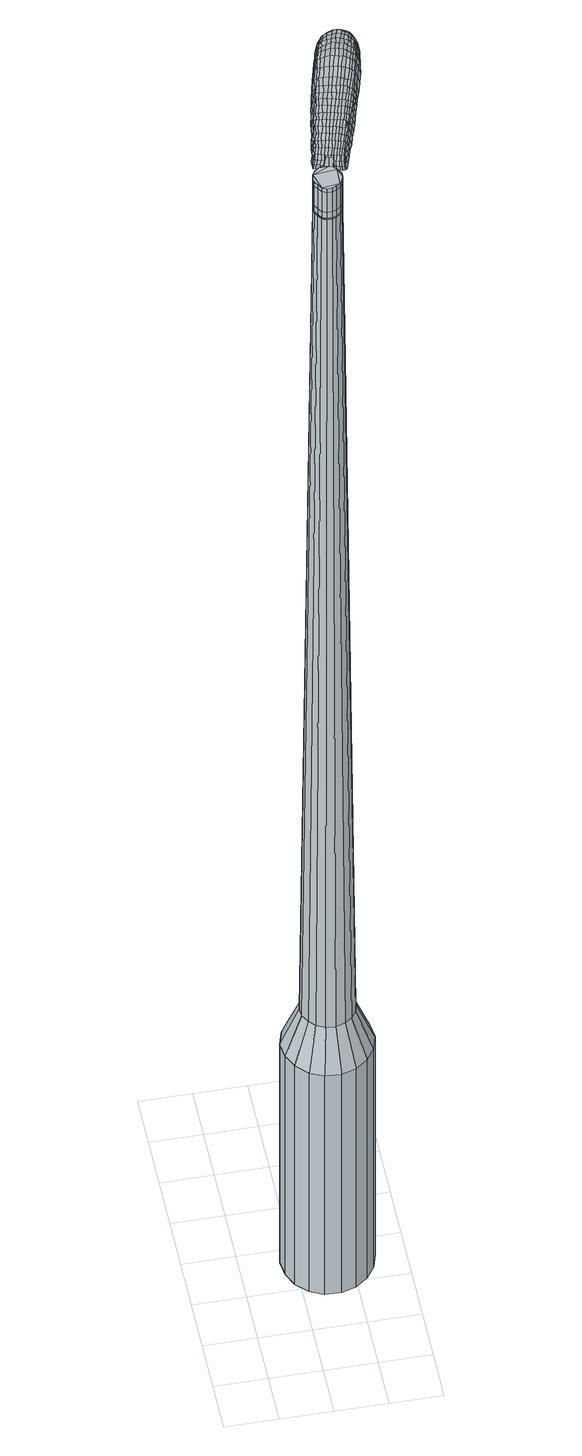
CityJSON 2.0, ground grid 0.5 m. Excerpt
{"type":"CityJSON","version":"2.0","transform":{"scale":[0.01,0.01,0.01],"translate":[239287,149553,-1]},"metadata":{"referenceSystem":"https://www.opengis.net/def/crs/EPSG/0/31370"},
"CityObjects":{
"object1":{"type":"GenericCityObject","attributes":{"cluster":896,"mean_distance_to_centroid":0.29,"new_centroid_x":239287.81,"new_centroid_y":149554.29,"mean_distance_to_camera":11.01,"H1":6.45,"H2":5.73,"Z_final":112.08,"cluster2":-1,"proj_x":239293.3,"proj_y":149555.68,"id_line":51794,"bearing_l":345.8,"distance":5.66,"orientation":"left","G_obj":75.8},"geometry":[{"type":"MultiSurface","lod":"2","boundaries":[[[0,1,2,3]],[[1,4,5,2]],[[4,6,7,5]],[[6,8,9,7]],[[8,10,11,9]],[[10,12,13,11]],[[12,14,15,13]],[[14,16,17,15]],[[16,18,19,17]],[[18,20,21,19]],[[20,22,23,21]],[[22,24,25,23]],[[24,26,27,25]],[[26,28,29,27]],[[28,30,31,29]],[[30,32,33,31]],[[32,34,35,33]],[[34,0,3,35]],[[36,37,38,39]],[[38,40,41,42]],[[41,43,42]],[[42,44,45,46]],[[45,47,46]],[[46,48,49,50]],[[49,51,50]],[[42,46,50,38]],[[50,52,39,38]],[[53,36,39]],[[2,5,7,35]],[[7,9,11,15]],[[11,13,15]],[[15,17,19,23]],[[19,21,23]],[[23,25,27,31]],[[27,29,31]],[[15,23,31,7]],[[31,33,35,7]],[[3,2,35]],[[1,0,54,55]],[[0,34,56,54]],[[34,32,57,56]],[[32,30,58,57]],[[30,28,59,58]],[[28,26,60,59]],[[26,24,61,60]],[[24,22,62,61]],[[22,20,63,62]],[[20,18,64,63]],[[18,16,65,64]],[[16,14,66,65]],[[14,12,67,66]],[[12,10,68,67]],[[10,8,69,68]],[[8,6,70,69]],[[6,4,71,70]],[[4,1,55,71]],[[55,54,72,73]],[[54,56,74,72]],[[56,57,75,74]],[[57,58,76,75]],[[58,59,77,76]],[[59,60,78,77]],[[60,61,79,78]],[[61,62,80,79]],[[62,63,81,80]],[[63,64,82,81]],[[64,65,83,82]],[[65,66,84,83]],[[66,67,85,84]],[[67,68,86,85]],[[68,69,87,86]],[[69,70,88,87]],[[70,71,89,88]],[[71,55,73,89]],[[72,90,91,92]],[[93,94,90,72]],[[95,96,94,93]],[[97,98,96,95]],[[99,100,98,97]],[[101,102,100,99]],[[79,103,102,101]],[[80,104,103,79]],[[105,106,104,80]],[[107,108,106,105]],[[109,110,108,107]],[[111,112,110,109]],[[85,113,112,111]],[[114,115,113,85]],[[116,117,115,114]],[[118,119,117,116]],[[89,120,119,118]],[[92,91,120,89]],[[121,122,123,124]],[[125,121,124,126]],[[127,125,126,128]],[[129,127,128,130]],[[131,129,130,132]],[[133,131,132,134]],[[135,133,134,136]],[[137,135,136,138]],[[139,137,138,140]],[[141,139,140,142]],[[143,141,142,144]],[[145,143,144,146]],[[147,145,146,148]],[[149,147,148,150]],[[151,149,150,152]],[[153,151,152,154]],[[73,72,92]],[[74,93,72]],[[74,75,95,93]],[[75,76,97,95]],[[76,77,99,97]],[[77,78,101,99]],[[78,79,101]],[[81,105,80]],[[81,82,107,105]],[[82,83,109,107]],[[83,84,111,109]],[[84,85,111]],[[86,114,85]],[[86,87,116,114]],[[87,88,118,116]],[[88,89,118]],[[73,92,89]],[[155,91,90]],[[155,120,91]],[[156,119,120]],[[156,157,117,119]],[[157,158,115,117]],[[158,113,115]],[[159,112,113]],[[159,160,110,112]],[[160,161,108,110]],[[161,162,106,108]],[[162,104,106]],[[163,102,103]],[[163,164,100,102]],[[164,165,98,100]],[[165,166,96,98]],[[166,167,94,96]],[[167,90,94]],[[39,52,153,168]],[[155,90,169,154]],[[53,39,168,122]],[[90,167,123,169]],[[36,53,122,121]],[[167,166,124,123]],[[37,36,121,125]],[[166,165,126,124]],[[38,37,125,127]],[[165,164,128,126]],[[40,38,127,129]],[[164,163,130,128]],[[41,40,129,131]],[[163,103,132,130]],[[43,41,131,133]],[[103,104,134,132]],[[42,43,133,135]],[[104,162,136,134]],[[44,42,135,137]],[[162,161,138,136]],[[45,44,137,139]],[[161,160,140,138]],[[47,45,139,141]],[[160,159,142,140]],[[46,47,141,143]],[[159,113,144,142]],[[48,46,143,145]],[[113,158,146,144]],[[49,48,145,147]],[[158,157,148,146]],[[51,49,147,149]],[[157,156,150,148]],[[50,51,149,151]],[[156,120,152,150]],[[52,50,151,153]],[[120,155,154,152]],[[153,154,170,171]],[[154,169,172,170]],[[169,123,173,172]],[[123,122,174,173]],[[122,168,175,174]],[[168,153,171,175]],[[176,177,178,179]],[[180,176,179,181]],[[176,180,182,183]],[[177,176,183,184]],[[185,186,187,188]],[[189,185,188,190]],[[185,189,191,192]],[[186,185,192,193]],[[194,195,196,197]],[[198,194,197,199]],[[194,198,200,201]],[[195,194,201,202]],[[203,204,205,206]],[[207,203,206,208]],[[203,207,209,210]],[[204,203,210,211]],[[212,213,214,215]],[[216,212,215,217]],[[212,216,218,219]],[[213,212,219,220]],[[221,222,223,224]],[[225,221,224,226]],[[221,225,227,228]],[[222,221,228,229]],[[230,231,232,233]],[[222,230,233,223]],[[230,222,229,234]],[[231,230,234,235]],[[236,237,238,239]],[[231,236,239,232]],[[236,231,235,240]],[[237,236,240,241]],[[242,180,181,243]],[[237,242,243,238]],[[242,237,241,244]],[[180,242,244,182]],[[245,246,247,248]],[[249,245,248,250]],[[245,249,251,252]],[[246,245,252,253]],[[254,255,256,257]],[[246,254,257,247]],[[254,246,253,258]],[[255,254,258,259]],[[260,261,262,263]],[[255,260,263,256]],[[260,255,259,264]],[[261,260,264,265]],[[266,267,268,269]],[[261,266,269,262]],[[266,261,265,270]],[[267,266,270,271]],[[272,177,184,273]],[[267,272,273,268]],[[272,267,271,274]],[[177,272,274,178]],[[275,276,277,278]],[[279,275,278,280]],[[275,279,281,282]],[[276,275,282,283]],[[284,285,286,287]],[[276,284,287,277]],[[284,276,283,288]],[[285,284,288,289]],[[290,291,292,293]],[[285,290,293,286]],[[290,285,289,294]],[[291,290,294,295]],[[296,189,190,297]],[[291,296,297,292]],[[296,291,295,298]],[[189,296,298,191]],[[299,300,301,302]],[[303,299,302,304]],[[299,303,305,306]],[[300,299,306,307]],[[308,309,310,311]],[[300,308,311,301]],[[308,300,307,312]],[[309,308,312,313]],[[314,315,316,317]],[[309,314,317,310]],[[314,309,313,318]],[[315,314,318,319]],[[320,321,322,323]],[[315,320,323,316]],[[320,315,319,324]],[[321,320,324,325]],[[326,186,193,327]],[[321,326,327,322]],[[326,321,325,328]],[[186,326,328,187]],[[329,215,214,330]],[[331,329,330,332]],[[329,331,333,334]],[[215,329,334,217]],[[335,331,332,336]],[[337,335,336,338]],[[335,337,339,340]],[[331,335,340,333]],[[341,337,338,342]],[[343,341,342,344]],[[341,343,345,346]],[[337,341,346,339]],[[347,343,344,348]],[[349,347,348,350]],[[347,349,351,352]],[[343,347,352,345]],[[353,349,350,354]],[[204,353,354,205]],[[353,204,211,355]],[[349,353,355,351]],[[356,357,202,201]],[[358,356,201,200]],[[356,358,359,360]],[[357,356,360,361]],[[362,363,361,360]],[[364,362,360,359]],[[362,364,365,366]],[[363,362,366,367]],[[368,369,367,366]],[[370,368,366,365]],[[368,370,371,372]],[[369,368,372,373]],[[374,375,373,372]],[[376,374,372,371]],[[374,376,209,207]],[[375,374,207,208]],[[377,378,379,380]],[[279,377,380,281]],[[377,279,280,381]],[[378,377,381,382]],[[383,198,199,384]],[[378,383,384,379]],[[383,378,382,385]],[[198,383,385,200]],[[386,387,388,389]],[[225,386,389,227]],[[386,225,226,390]],[[387,386,390,391]],[[392,393,394,395]],[[387,392,395,388]],[[392,387,391,396]],[[393,392,396,397]],[[398,195,202,399]],[[393,398,399,394]],[[398,393,397,400]],[[195,398,400,196]],[[401,402,403,404]],[[183,401,404,184]],[[401,183,182,405]],[[402,401,405,406]],[[407,408,409,410]],[[402,407,410,403]],[[407,402,406,411]],[[408,407,411,412]],[[413,206,205,414]],[[408,413,414,409]],[[413,408,412,415]],[[206,413,415,208]],[[416,417,418,419]],[[188,416,419,190]],[[416,188,187,420]],[[417,416,420,421]],[[422,210,209,423]],[[417,422,423,418]],[[422,417,421,424]],[[210,422,424,211]],[[425,426,427,428]],[[303,425,428,305]],[[425,303,304,429]],[[426,425,429,430]],[[431,216,217,432]],[[426,431,432,427]],[[431,426,430,433]],[[216,431,433,218]],[[434,435,436,437]],[[249,434,437,251]],[[434,249,250,438]],[[435,434,438,439]],[[440,441,442,443]],[[435,440,443,436]],[[440,435,439,444]],[[441,440,444,445]],[[446,213,220,447]],[[441,446,447,442]],[[446,441,445,448]],[[213,446,448,214]],[[449,450,439,438]],[[248,449,438,250]],[[449,248,247,451]],[[450,449,451,452]],[[453,454,445,444]],[[450,453,444,439]],[[453,450,452,455]],[[454,453,455,456]],[[457,330,214,448]],[[454,457,448,445]],[[457,454,456,458]],[[330,457,458,332]],[[459,460,461,462]],[[306,459,462,307]],[[459,306,305,428]],[[460,459,428,427]],[[463,334,333,464]],[[460,463,464,461]],[[463,460,427,432]],[[334,463,432,217]],[[465,466,452,451]],[[257,465,451,247]],[[465,257,256,467]],[[466,465,467,468]],[[469,470,456,455]],[[466,469,455,452]],[[469,466,468,471]],[[470,469,471,472]],[[473,336,332,458]],[[470,473,458,456]],[[473,470,472,474]],[[336,473,474,338]],[[475,476,477,478]],[[312,475,478,313]],[[475,312,307,462]],[[476,475,462,461]],[[479,340,339,480]],[[476,479,480,477]],[[479,476,461,464]],[[340,479,464,333]],[[481,482,468,467]],[[263,481,467,256]],[[481,263,262,483]],[[482,481,483,484]],[[485,486,472,471]],[[482,485,471,468]],[[485,482,484,487]],[[486,485,487,488]],[[489,342,338,474]],[[486,489,474,472]],[[489,486,488,490]],[[342,489,490,344]],[[491,492,493,494]],[[318,491,494,319]],[[491,318,313,478]],[[492,491,478,477]],[[495,346,345,496]],[[492,495,496,493]],[[495,492,477,480]],[[346,495,480,339]],[[497,498,484,483]],[[269,497,483,262]],[[497,269,268,499]],[[498,497,499,500]],[[501,502,488,487]],[[498,501,487,484]],[[501,498,500,503]],[[502,501,503,504]],[[505,348,344,490]],[[502,505,490,488]],[[505,502,504,506]],[[348,505,506,350]],[[507,508,509,510]],[[324,507,510,325]],[[507,324,319,494]],[[508,507,494,493]],[[511,352,351,512]],[[508,511,512,509]],[[511,508,493,496]],[[352,511,496,345]],[[513,514,500,499]],[[273,513,499,268]],[[513,273,184,404]],[[514,513,404,403]],[[515,516,504,503]],[[514,515,503,500]],[[515,514,403,410]],[[516,515,410,409]],[[517,354,350,506]],[[516,517,506,504]],[[517,516,409,414]],[[354,517,414,205]],[[518,519,421,420]],[[328,518,420,187]],[[518,328,325,510]],[[519,518,510,509]],[[520,355,211,424]],[[519,520,424,421]],[[520,519,509,512]],[[355,520,512,351]],[[521,522,382,381]],[[278,521,381,280]],[[521,278,277,523]],[[522,521,523,524]],[[525,358,200,385]],[[522,525,385,382]],[[525,522,524,526]],[[358,525,526,359]],[[527,528,529,530]],[[228,527,530,229]],[[527,228,227,389]],[[528,527,389,388]],[[531,532,533,534]],[[528,531,534,529]],[[531,528,388,395]],[[532,531,395,394]],[[535,357,361,536]],[[532,535,536,533]],[[535,532,394,399]],[[357,535,399,202]],[[537,538,524,523]],[[287,537,523,277]],[[537,287,286,539]],[[538,537,539,540]],[[541,364,359,526]],[[538,541,526,524]],[[541,538,540,542]],[[364,541,542,365]],[[543,544,545,546]],[[234,543,546,235]],[[543,234,229,530]],[[544,543,530,529]],[[547,548,549,550]],[[544,547,550,545]],[[547,544,529,534]],[[548,547,534,533]],[[551,363,367,552]],[[548,551,552,549]],[[551,548,533,536]],[[363,551,536,361]],[[553,554,540,539]],[[293,553,539,286]],[[553,293,292,555]],[[554,553,555,556]],[[557,370,365,542]],[[554,557,542,540]],[[557,554,556,558]],[[370,557,558,371]],[[559,560,561,562]],[[240,559,562,241]],[[559,240,235,546]],[[560,559,546,545]],[[563,564,565,566]],[[560,563,566,561]],[[563,560,545,550]],[[564,563,550,549]],[[567,369,373,568]],[[564,567,568,565]],[[567,564,549,552]],[[369,567,552,367]],[[569,570,556,555]],[[297,569,555,292]],[[569,297,190,419]],[[570,569,419,418]],[[571,376,371,558]],[[570,571,558,556]],[[571,570,418,423]],[[376,571,423,209]],[[572,573,406,405]],[[244,572,405,182]],[[572,244,241,562]],[[573,572,562,561]],[[574,575,412,411]],[[573,574,411,406]],[[574,573,561,566]],[[575,574,566,565]],[[576,375,208,415]],[[575,576,415,412]],[[576,575,565,568]],[[375,576,568,373]],[[577,578,579,580]],[[580,579,581,582]],[[583,581,579,584]],[[584,579,578,585]],[[586,587,588,589]],[[589,588,590,591]],[[592,590,588,593]],[[593,588,587,594]],[[595,596,597,598]],[[598,597,599,600]],[[601,599,597,602]],[[602,597,596,603]],[[604,605,606,607]],[[607,606,608,609]],[[610,608,606,611]],[[611,606,605,612]],[[613,614,615,616]],[[616,615,617,618]],[[619,617,615,620]],[[620,615,614,621]],[[622,623,624,625]],[[625,624,626,627]],[[628,626,624,629]],[[629,624,623,630]],[[631,632,633,634]],[[634,633,623,622]],[[630,623,633,635]],[[635,633,632,636]],[[637,638,639,640]],[[640,639,632,631]],[[636,632,639,641]],[[641,639,638,642]],[[582,581,643,644]],[[644,643,638,637]],[[642,638,643,645]],[[645,643,581,583]],[[646,647,648,649]],[[649,648,650,651]],[[652,650,648,653]],[[653,648,647,654]],[[655,656,657,658]],[[658,657,647,646]],[[654,647,657,659]],[[659,657,656,660]],[[661,662,663,664]],[[664,663,656,655]],[[660,656,663,665]],[[665,663,662,666]],[[667,668,669,670]],[[670,669,662,661]],[[666,662,669,671]],[[671,669,668,672]],[[585,578,673,674]],[[674,673,668,667]],[[672,668,673,675]],[[675,673,578,577]],[[676,677,678,679]],[[679,678,680,681]],[[682,680,678,683]],[[683,678,677,684]],[[685,686,687,688]],[[688,687,677,676]],[[684,677,687,689]],[[689,687,686,690]],[[691,692,693,694]],[[694,693,686,685]],[[690,686,693,695]],[[695,693,692,696]],[[591,590,697,698]],[[698,697,692,691]],[[696,692,697,699]],[[699,697,590,592]],[[700,701,702,703]],[[703,702,704,705]],[[706,704,702,707]],[[707,702,701,708]],[[709,710,711,712]],[[712,711,701,700]],[[708,701,711,713]],[[713,711,710,714]],[[715,716,717,718]],[[718,717,710,709]],[[714,710,717,719]],[[719,717,716,720]],[[721,722,723,724]],[[724,723,716,715]],[[720,716,723,725]],[[725,723,722,726]],[[594,587,727,728]],[[728,727,722,721]],[[726,722,727,729]],[[729,727,587,586]],[[613,616,175,730]],[[730,175,731,732]],[[733,731,175,734]],[[734,175,616,618]],[[732,731,735,736]],[[736,735,737,738]],[[739,737,735,740]],[[740,735,731,733]],[[738,737,741,742]],[[742,741,743,744]],[[745,743,741,746]],[[746,741,737,739]],[[744,743,747,748]],[[748,747,749,750]],[[751,749,747,752]],[[752,747,743,745]],[[750,749,753,754]],[[754,753,605,604]],[[612,605,753,755]],[[755,753,749,751]],[[603,756,757,602]],[[602,757,758,601]],[[759,758,757,760]],[[760,757,756,761]],[[761,762,763,760]],[[760,763,764,759]],[[765,764,763,766]],[[766,763,762,767]],[[767,768,769,766]],[[766,769,770,765]],[[771,770,769,772]],[[772,769,768,773]],[[773,774,775,772]],[[772,775,776,771]],[[610,776,775,608]],[[608,775,774,609]],[[777,778,779,780]],[[780,779,680,682]],[[681,680,779,781]],[[781,779,778,782]],[[600,599,783,784]],[[784,783,778,777]],[[782,778,783,785]],[[785,783,599,601]],[[786,787,788,789]],[[789,788,626,628]],[[627,626,788,790]],[[790,788,787,791]],[[792,793,794,795]],[[795,794,787,786]],[[791,787,794,796]],[[796,794,793,797]],[[603,596,798,799]],[[799,798,793,792]],[[797,793,798,800]],[[800,798,596,595]],[[801,802,803,804]],[[804,803,584,585]],[[583,584,803,805]],[[805,803,802,806]],[[807,808,809,810]],[[810,809,802,801]],[[806,802,809,811]],[[811,809,808,812]],[[604,607,813,814]],[[814,813,808,807]],[[812,808,813,815]],[[815,813,607,609]],[[816,817,818,819]],[[819,818,589,591]],[[586,589,818,820]],[[820,818,817,821]],[[610,611,822,823]],[[823,822,817,816]],[[821,817,822,824]],[[824,822,611,612]],[[825,826,827,828]],[[828,827,704,706]],[[705,704,827,829]],[[829,827,826,830]],[[618,617,831,832]],[[832,831,826,825]],[[830,826,831,833]],[[833,831,617,619]],[[834,835,836]],[[836,835,650,652]],[[651,650,835,837]],[[837,835,838]],[[839,840,841,842]],[[842,841,835,834]],[[838,835,841,843]],[[843,841,840,844]],[[621,614,845,846]],[[846,845,840,839]],[[844,840,845,847]],[[847,845,614,613]],[[838,848,849,837]],[[837,849,649,651]],[[646,649,849,850]],[[850,849,848,851]],[[844,852,853,843]],[[843,853,848,838]],[[851,848,853,854]],[[854,853,852,855]],[[613,730,171,847]],[[847,171,852,844]],[[855,852,171,856]],[[856,171,730,732]],[[857,858,859,860]],[[860,859,707,708]],[[706,707,859,828]],[[828,859,858,825]],[[733,734,861,862]],[[862,861,858,857]],[[825,858,861,832]],[[832,861,734,618]],[[851,863,850]],[[850,863,658,646]],[[655,658,863,864]],[[855,865,866,854]],[[854,866,863,851]],[[864,863,866,867]],[[867,866,865,868]],[[732,736,869,856]],[[856,869,865,855]],[[868,865,869,870]],[[870,869,736,738]],[[871,872,873,874]],[[874,873,713,714]],[[708,713,873,860]],[[860,873,872,857]],[[739,740,875,876]],[[876,875,872,871]],[[857,872,875,862]],[[862,875,740,733]],[[877,878,864]],[[864,878,664,655]],[[661,664,878,879]],[[879,878,877,880]],[[868,881,882,867]],[[867,882,877,864]],[[880,877,882,883]],[[883,882,881,884]],[[738,742,885,870]],[[870,885,881,868]],[[884,881,885,886]],[[886,885,742,744]],[[887,888,889,890]],[[890,889,719,720]],[[714,719,889,874]],[[874,889,888,871]],[[745,746,891,892]],[[892,891,888,887]],[[871,888,891,876]],[[876,891,746,739]],[[880,893,894,879]],[[879,894,670,661]],[[667,670,894,895]],[[895,894,893,896]],[[884,897,898,883]],[[883,898,893,880]],[[896,893,898,899]],[[899,898,897,900]],[[744,748,901,886]],[[886,901,897,884]],[[900,897,901,902]],[[902,901,748,750]],[[903,904,905,906]],[[906,905,725,726]],[[720,725,905,890]],[[890,905,904,887]],[[751,752,907,908]],[[908,907,904,903]],[[887,904,907,892]],[[892,907,752,745]],[[896,909,910,895]],[[895,910,674,667]],[[585,674,910,804]],[[804,910,909,801]],[[900,911,912,899]],[[899,912,909,896]],[[801,909,912,810]],[[810,912,911,807]],[[750,754,913,902]],[[902,913,911,900]],[[807,911,913,814]],[[814,913,754,604]],[[821,914,915,820]],[[820,915,729,586]],[[726,729,915,906]],[[906,915,914,903]],[[612,755,916,824]],[[824,916,914,821]],[[903,914,916,908]],[[908,916,755,751]],[[782,917,918,781]],[[781,918,679,681]],[[676,679,918,919]],[[919,918,917,920]],[[601,758,921,785]],[[785,921,917,782]],[[920,917,921,922]],[[922,921,758,759]],[[923,924,925,926]],[[926,925,629,630]],[[628,629,925,789]],[[789,925,924,786]],[[927,928,929,930]],[[930,929,924,923]],[[786,924,929,795]],[[795,929,928,792]],[[761,756,931,932]],[[932,931,928,927]],[[792,928,931,799]],[[799,931,756,603]],[[920,933,934,919]],[[919,934,688,676]],[[685,688,934,935]],[[935,934,933,936]],[[759,764,937,922]],[[922,937,933,920]],[[936,933,937,938]],[[938,937,764,765]],[[939,940,941,942]],[[942,941,635,636]],[[630,635,941,926]],[[926,941,940,923]],[[943,944,945,946]],[[946,945,940,939]],[[923,940,945,930]],[[930,945,944,927]],[[767,762,947,948]],[[948,947,944,943]],[[927,944,947,932]],[[932,947,762,761]],[[936,949,950,935]],[[935,950,694,685]],[[691,694,950,951]],[[951,950,949,952]],[[765,770,953,938]],[[938,953,949,936]],[[952,949,953,954]],[[954,953,770,771]],[[955,956,957,958]],[[958,957,641,642]],[[636,641,957,942]],[[942,957,956,939]],[[959,960,961,962]],[[962,961,956,955]],[[939,956,961,946]],[[946,961,960,943]],[[773,768,963,964]],[[964,963,960,959]],[[943,960,963,948]],[[948,963,768,767]],[[952,965,966,951]],[[951,966,698,691]],[[591,698,966,819]],[[819,966,965,816]],[[771,776,967,954]],[[954,967,965,952]],[[816,965,967,823]],[[823,967,776,610]],[[806,968,969,805]],[[805,969,645,583]],[[642,645,969,958]],[[958,969,968,955]],[[812,970,971,811]],[[811,971,968,806]],[[955,968,971,962]],[[962,971,970,959]],[[609,774,972,815]],[[815,972,970,812]],[[959,970,972,964]],[[964,972,774,773]],[[577,580,179,178]],[[580,582,181,179]],[[592,593,192,191]],[[593,594,193,192]],[[595,598,197,196]],[[598,600,199,197]],[[619,620,219,218]],[[620,621,220,219]],[[622,625,224,223]],[[625,627,226,224]],[[631,634,233,232]],[[634,622,223,233]],[[637,640,239,238]],[[640,631,232,239]],[[582,644,243,181]],[[644,637,238,243]],[[652,653,252,251]],[[653,654,253,252]],[[654,659,258,253]],[[659,660,259,258]],[[660,665,264,259]],[[665,666,265,264]],[[666,671,270,265]],[[671,672,271,270]],[[672,675,274,271]],[[675,577,178,274]],[[682,683,282,281]],[[683,684,283,282]],[[684,689,288,283]],[[689,690,289,288]],[[690,695,294,289]],[[695,696,295,294]],[[696,699,298,295]],[[699,592,191,298]],[[700,703,302,301]],[[703,705,304,302]],[[709,712,311,310]],[[712,700,301,311]],[[715,718,317,316]],[[718,709,310,317]],[[721,724,323,322]],[[724,715,316,323]],[[594,728,327,193]],[[728,721,322,327]],[[777,780,380,379]],[[780,682,281,380]],[[600,784,384,199]],[[784,777,379,384]],[[627,790,390,226]],[[790,791,391,390]],[[791,796,396,391]],[[796,797,397,396]],[[797,800,400,397]],[[800,595,196,400]],[[705,829,429,304]],[[829,830,430,429]],[[830,833,433,430]],[[833,619,218,433]],[[834,836,437,436]],[[836,652,251,437]],[[839,842,443,442]],[[842,834,436,443]],[[621,846,447,220]],[[846,839,442,447]],[[973,974,975,976]],[[977,978,976,975]],[[979,980,981,982]],[[983,984,985,986]],[[974,987,988,975]],[[989,977,975,988]],[[990,979,982,991]],[[992,993,984,983]],[[987,994,995,988]],[[995,996,989,988]],[[997,990,991,998]],[[999,993,992,1000]],[[994,1001,1002,995]],[[1002,1003,996,995]],[[1004,997,998,1005]],[[1006,999,1000,1007]],[[1008,1009,1010,1011]],[[1012,1013,1009,1008]],[[1012,1014,1015,1013]],[[1014,1016,1017,1015]],[[1018,1019,1020,1021]],[[1022,1023,1019,1018]],[[1024,1025,1023,1022]],[[1026,1027,1025,1024]],[[1021,1010,1009,1018]],[[1018,1009,1013,1022]],[[1013,1015,1024,1022]],[[1015,1017,1026,1024]],[[982,981,978,977]],[[991,982,977,989]],[[996,998,991,989]],[[1003,1005,998,996]],[[983,986,980,979]],[[992,983,979,990]],[[1000,992,990,997]],[[1007,1000,997,1004]],[[984,1008,1011,985]],[[993,1012,1008,984]],[[1014,1012,993,999]],[[1016,1014,999,1006]],[[1028,1029,1030,1031]],[[1030,1032,1033,1034]],[[1030,1034,1035,1036]],[[1030,1036,1031]],[[1037,1028,1031,1038]],[[1039,1038,1031,1040]],[[1041,1040,1031]],[[1042,1030,1029,1043]],[[1044,1042,1043,1045]],[[1046,1044,1045,1047]],[[1048,1046,1047,1049]],[[1050,1048,1049,1051]],[[1051,1052,1053,1054]],[[1051,1054,1055,1056]],[[1051,1056,1057,1058]],[[1057,1059,1060,1061]],[[1057,1061,1062,1063]],[[1057,1063,1058]],[[1051,1058,1050]],[[1064,1065,1029,1028]],[[1066,1067,1032,1030]],[[1068,1069,1041,1031]],[[1065,1070,1043,1029]],[[1071,1066,1030,1042]],[[1070,1072,1045,1043]],[[1073,1071,1042,1044]],[[1072,1074,1047,1045]],[[1075,1073,1044,1046]],[[1074,1076,1049,1047]],[[1077,1075,1046,1048]],[[1076,1078,1051,1049]],[[1079,1077,1048,1050]],[[1078,1080,1052,1051]],[[1081,1082,1059,1057]],[[1083,1079,1050,1058]],[[1053,1052,1080,1084]],[[1054,1053,1084,1085]],[[1055,1054,1085,1086]],[[1056,1055,1086,1087]],[[1057,1056,1087,1081]],[[1088,1064,1028,1037]],[[1089,1088,1037,1038]],[[1090,1089,1038,1039]],[[1091,1090,1039,1040]],[[1069,1091,1040,1041]],[[1033,1032,1067,1092]],[[1060,1059,1082,1093]],[[1034,1033,1092,1094]],[[1035,1034,1094,1095]],[[1036,1035,1095,1096]],[[1031,1036,1096,1068]],[[1061,1060,1093,1097]],[[1062,1061,1097,1098]],[[1063,1062,1098,1099]],[[1058,1063,1099,1083]]]}]}
},
"vertices":[
[90,172,384],[103,166,384],[103,166,96],[90,172,96],[114,156,384],[114,156,96],[120,143,384],[120,143,96],[122,128,384],[122,128,96],[118,114,384],[118,114,96],[110,102,384],[110,102,96],[98,93,384],[98,93,96],[84,89,384],[84,89,96],[69,90,384],[69,90,96],[56,96,384],[56,96,96],[45,107,384],[45,107,96],[39,120,384],[39,120,96],[37,135,384],[37,135,96],[41,149,384],[41,149,96],[49,161,384],[49,161,96],[61,170,384],[61,170,96],[75,174,384],[75,174,96],[74,144,1524],[70,141,1524],[67,137,1524],[83,144,1524],[66,132,1524],[67,128,1524],[72,120,1524],[69,124,1524],[76,118,1524],[81,118,1524],[89,122,1524],[85,119,1524],[92,126,1524],[93,130,1524],[90,139,1524],[93,135,1524],[87,143,1524],[78,145,1524],[86,156,429],[94,152,429],[77,156,429],[69,154,429],[62,149,429],[57,142,429],[54,133,429],[55,125,429],[59,117,429],[65,111,429],[73,107,429],[82,106,429],[91,109,429],[98,114,429],[103,121,429],[105,130,429],[104,138,429],[100,146,429],[83,144,1483],[87,143,1483],[78,145,1483],[74,144,1483],[70,141,1483],[67,137,1483],[66,132,1483],[67,128,1483],[69,124,1483],[72,120,1483],[76,118,1483],[81,118,1483],[85,119,1483],[89,122,1483],[92,126,1483],[93,130,1483],[93,135,1483],[90,139,1483],[83,144,1485],[87,142,1485],[87,142,1483],[78,144,1483],[78,144,1485],[74,143,1483],[74,143,1485],[70,140,1483],[70,140,1485],[68,137,1483],[68,137,1485],[67,132,1483],[67,132,1485],[67,128,1485],[69,124,1485],[72,121,1483],[72,121,1485],[76,119,1483],[76,119,1485],[81,119,1483],[81,119,1485],[85,120,1483],[85,120,1485],[89,122,1485],[91,126,1483],[91,126,1485],[92,131,1483],[92,131,1485],[92,135,1483],[92,135,1485],[90,139,1485],[74,144,1519],[78,145,1519],[78,145,1493],[74,144,1493],[70,141,1519],[70,141,1493],[67,137,1519],[67,137,1493],[66,132,1519],[66,132,1493],[67,128,1519],[67,128,1493],[69,124,1519],[69,124,1493],[72,120,1519],[72,120,1493],[76,118,1519],[76,118,1493],[81,118,1519],[81,118,1493],[85,119,1519],[85,119,1493],[89,122,1519],[89,122,1493],[92,126,1519],[92,126,1493],[93,130,1519],[93,130,1493],[93,135,1519],[93,135,1493],[90,139,1519],[90,139,1493],[87,143,1519],[87,143,1493],[87,143,1485],[93,135,1485],[93,130,1485],[92,126,1485],[85,119,1485],[81,118,1485],[76,118,1485],[72,120,1485],[66,132,1485],[67,137,1485],[70,141,1485],[74,144,1485],[78,145,1485],[83,144,1519],[83,144,1493],[91,162,1513],[91,162,1518],[87,163,1513],[84,163,1513],[84,163,1518],[87,163,1518],[125,230,1519],[123,223,1518],[124,224,1509],[126,231,1510],[127,238,1519],[129,239,1510],[125,237,1526],[123,229,1525],[121,222,1525],[87,239,1519],[86,232,1518],[87,231,1525],[89,238,1525],[89,248,1519],[90,246,1526],[88,249,1510],[86,241,1510],[85,234,1509],[122,306,1519],[126,305,1519],[126,306,1513],[122,307,1513],[118,306,1519],[118,307,1513],[118,305,1524],[122,305,1524],[125,304,1524],[104,234,1530],[102,227,1529],[106,226,1529],[107,233,1530],[106,243,1531],[110,242,1531],[103,244,1530],[101,235,1530],[99,228,1529],[85,156,1512],[87,155,1512],[87,157,1517],[85,157,1517],[82,157,1512],[82,158,1517],[82,158,1506],[85,157,1506],[87,156,1506],[138,287,1519],[137,284,1519],[139,285,1512],[139,288,1512],[138,290,1518],[139,290,1512],[137,289,1522],[136,287,1523],[136,284,1524],[137,279,1519],[136,274,1519],[137,274,1512],[138,280,1512],[135,279,1524],[134,274,1525],[135,268,1519],[133,260,1519],[135,261,1511],[136,269,1511],[133,268,1526],[131,260,1526],[130,249,1519],[132,250,1510],[128,249,1526],[102,159,1513],[105,166,1513],[103,166,1518],[101,159,1517],[100,154,1512],[100,155,1516],[102,154,1506],[104,160,1507],[106,167,1507],[107,174,1514],[109,181,1515],[108,180,1520],[106,173,1519],[108,174,1507],[111,181,1507],[112,188,1515],[114,195,1516],[112,194,1522],[110,187,1521],[113,189,1508],[116,196,1508],[116,202,1517],[118,209,1517],[117,208,1524],[114,201,1523],[118,203,1508],[120,210,1509],[120,216,1518],[119,215,1524],[122,217,1509],[103,297,1519],[102,294,1519],[103,293,1524],[104,296,1523],[105,299,1518],[105,298,1522],[104,300,1512],[102,298,1512],[101,295,1512],[100,289,1519],[99,284,1519],[100,283,1525],[102,288,1524],[99,291,1512],[98,285,1512],[97,278,1519],[95,270,1519],[96,269,1526],[98,277,1526],[96,280,1511],[94,272,1511],[92,259,1519],[93,258,1526],[91,261,1510],[73,167,1513],[74,174,1513],[74,175,1507],[72,168,1507],[72,161,1512],[72,162,1506],[73,162,1516],[74,166,1517],[75,173,1518],[76,182,1514],[77,189,1515],[76,190,1507],[75,183,1507],[77,181,1519],[78,188,1520],[79,196,1515],[80,204,1516],[79,205,1508],[78,198,1508],[80,195,1521],[81,202,1522],[82,211,1517],[83,218,1517],[82,220,1509],[80,212,1508],[83,210,1523],[84,217,1524],[84,225,1518],[83,227,1509],[86,224,1524],[86,162,1519],[89,162,1519],[88,170,1520],[91,169,1520],[85,170,1520],[83,163,1519],[90,177,1522],[92,176,1522],[92,184,1523],[94,183,1523],[89,185,1523],[87,178,1521],[93,191,1524],[96,191,1524],[95,198,1525],[98,198,1525],[92,199,1525],[90,192,1524],[97,206,1526],[100,205,1526],[99,213,1527],[102,212,1527],[96,214,1527],[94,206,1526],[101,220,1528],[104,219,1528],[97,221,1528],[121,302,1527],[125,301,1527],[117,302,1526],[116,297,1527],[120,297,1528],[124,296,1528],[118,291,1529],[122,290,1529],[114,291,1528],[113,285,1530],[117,284,1530],[120,283,1530],[115,277,1531],[118,276,1531],[111,278,1530],[109,269,1531],[113,268,1531],[116,267,1531],[109,256,1531],[113,255,1531],[106,256,1531],[106,301,1518],[109,303,1519],[108,304,1513],[105,302,1513],[106,299,1523],[109,301,1523],[113,305,1519],[113,306,1513],[113,303,1524],[137,292,1518],[136,295,1518],[135,294,1523],[136,291,1523],[139,293,1513],[137,295,1513],[135,298,1519],[132,301,1519],[132,300,1524],[134,297,1523],[135,299,1513],[133,302,1513],[129,303,1519],[129,302,1524],[129,304,1513],[121,229,1528],[119,230,1528],[117,223,1528],[119,222,1527],[124,238,1528],[122,238,1529],[117,231,1529],[114,232,1530],[112,225,1529],[115,224,1528],[119,239,1529],[116,240,1530],[111,233,1530],[109,225,1529],[113,241,1531],[90,237,1528],[92,237,1529],[94,246,1529],[92,246,1528],[88,230,1527],[91,230,1528],[96,236,1529],[98,245,1530],[95,229,1528],[73,159,1512],[75,159,1512],[76,160,1517],[74,160,1517],[72,160,1506],[74,160,1506],[78,158,1512],[79,159,1517],[78,159,1506],[99,152,1512],[97,153,1512],[98,153,1506],[100,153,1506],[99,154,1517],[97,154,1517],[95,153,1512],[92,154,1512],[93,155,1506],[96,154,1506],[95,155,1517],[92,155,1517],[90,155,1512],[90,155,1506],[90,156,1517],[100,159,1519],[98,159,1519],[102,166,1520],[100,166,1520],[96,160,1519],[94,160,1519],[98,167,1520],[96,168,1520],[91,161,1519],[93,168,1520],[75,165,1519],[77,165,1519],[79,172,1520],[77,173,1520],[80,164,1519],[82,171,1520],[104,173,1521],[103,174,1521],[106,180,1522],[105,181,1522],[100,174,1521],[98,175,1521],[102,181,1522],[100,182,1523],[95,175,1522],[97,183,1523],[78,180,1521],[80,179,1521],[82,187,1522],[80,187,1522],[83,179,1521],[85,186,1522],[109,187,1523],[107,188,1523],[111,194,1524],[109,195,1524],[104,188,1523],[102,189,1524],[107,196,1525],[104,196,1525],[99,190,1524],[101,197,1525],[81,195,1523],[83,194,1523],[85,201,1524],[83,202,1524],[87,193,1524],[88,200,1525],[113,202,1525],[111,202,1525],[115,209,1526],[113,209,1526],[109,203,1526],[106,203,1526],[111,210,1527],[108,211,1527],[103,204,1526],[105,211,1527],[84,209,1525],[86,208,1525],[88,216,1526],[86,216,1526],[90,208,1526],[91,215,1527],[117,215,1527],[115,216,1527],[113,217,1527],[110,218,1528],[107,218,1528],[87,223,1527],[89,223,1527],[93,222,1528],[106,297,1525],[108,299,1525],[105,294,1526],[107,295,1526],[112,300,1526],[111,297,1527],[136,289,1525],[135,291,1525],[134,287,1526],[135,285,1525],[133,294,1525],[131,297,1526],[130,293,1527],[132,290,1526],[128,299,1526],[127,295,1527],[103,289,1526],[105,290,1527],[101,283,1527],[104,284,1528],[110,291,1528],[108,284,1529],[134,280,1526],[133,282,1527],[132,276,1528],[133,274,1527],[131,284,1527],[129,287,1528],[127,280,1529],[130,278,1528],[125,289,1528],[124,282,1530],[99,277,1528],[102,277,1529],[97,269,1528],[100,269,1529],[106,278,1529],[104,269,1530],[132,268,1528],[130,270,1528],[128,262,1529],[130,260,1528],[128,271,1529],[125,273,1530],[123,265,1530],[126,263,1530],[122,275,1530],[120,266,1531],[95,258,1529],[97,257,1529],[101,257,1530],[127,249,1528],[125,250,1529],[123,251,1530],[120,253,1530],[116,254,1531],[122,224,1509],[121,223,1518],[123,230,1518],[125,231,1509],[125,238,1519],[127,239,1510],[123,238,1525],[121,230,1525],[119,223,1525],[89,231,1525],[88,232,1518],[89,239,1518],[90,238,1525],[91,247,1519],[92,246,1525],[90,249,1510],[88,241,1509],[87,234,1509],[125,304,1513],[125,303,1519],[122,304,1519],[122,305,1513],[118,304,1519],[118,305,1513],[118,302,1524],[122,303,1524],[125,302,1524],[106,227,1528],[103,228,1528],[104,235,1529],[107,234,1529],[107,243,1529],[110,243,1529],[103,244,1529],[101,235,1529],[99,228,1528],[88,158,1516],[88,158,1512],[85,158,1512],[85,159,1516],[82,159,1512],[83,160,1516],[82,160,1506],[85,159,1506],[88,158,1506],[137,285,1512],[135,284,1519],[136,287,1518],[137,288,1512],[136,289,1518],[137,290,1512],[135,289,1522],[135,287,1523],[134,284,1523],[135,275,1512],[134,274,1519],[135,280,1519],[136,280,1512],[133,279,1524],[132,274,1525],[133,262,1511],[131,261,1519],[133,268,1519],[134,269,1511],[131,268,1525],[129,260,1526],[128,250,1519],[130,251,1510],[126,249,1526],[102,167,1518],[103,167,1513],[101,160,1513],[99,160,1517],[99,155,1512],[98,156,1515],[100,156,1506],[102,161,1506],[104,168,1507],[106,181,1520],[107,181,1514],[105,174,1514],[104,174,1519],[107,175,1507],[109,182,1507],[110,195,1522],[112,196,1516],[110,188,1515],[108,188,1521],[111,189,1508],[114,196,1508],[115,209,1523],[116,210,1517],[114,203,1516],[113,202,1522],[116,203,1508],[118,210,1508],[119,217,1517],[117,216,1524],[120,217,1509],[105,292,1523],[104,293,1519],[105,296,1518],[106,295,1523],[106,298,1518],[107,297,1522],[105,299,1512],[104,297,1512],[103,294,1512],[102,282,1525],[100,283,1519],[102,288,1519],[103,288,1524],[101,290,1512],[99,285,1512],[98,269,1526],[97,270,1519],[99,277,1519],[100,276,1525],[98,279,1511],[96,271,1511],[94,259,1519],[95,258,1526],[93,260,1510],[76,175,1507],[76,174,1513],[75,167,1513],[74,168,1506],[74,162,1512],[74,163,1506],[75,162,1515],[76,166,1517],[77,173,1518],[78,190,1507],[79,189,1514],[78,181,1514],[77,183,1507],[79,180,1519],[80,188,1520],[81,205,1508],[82,203,1516],[81,196,1515],[80,197,1508],[82,195,1521],[83,202,1522],[84,219,1508],[85,218,1517],[83,211,1516],[82,212,1508],[85,209,1522],[86,217,1523],[86,225,1517],[85,227,1509],[88,224,1524],[89,163,1518],[88,170,1519],[91,170,1519],[85,171,1519],[84,164,1518],[90,177,1520],[93,177,1520],[92,185,1521],[94,184,1521],[89,185,1521],[87,178,1520],[94,192,1523],[96,191,1523],[95,199,1524],[98,198,1524],[92,200,1524],[91,193,1523],[97,206,1525],[100,205,1525],[99,213,1526],[102,213,1526],[96,214,1526],[94,207,1525],[101,220,1527],[104,220,1527],[98,221,1527],[124,299,1526],[121,300,1526],[117,300,1525],[116,297,1526],[120,297,1526],[123,296,1526],[122,290,1528],[118,290,1528],[115,291,1527],[113,284,1528],[117,283,1529],[120,283,1529],[118,276,1530],[115,277,1530],[111,277,1529],[109,269,1530],[113,268,1530],[116,267,1530],[113,255,1530],[110,256,1530],[106,256,1530],[109,302,1513],[109,301,1518],[107,299,1518],[106,300,1512],[108,298,1523],[110,299,1523],[114,302,1519],[113,303,1513],[114,301,1523],[134,293,1523],[135,294,1518],[135,291,1518],[134,290,1523],[137,292,1512],[136,294,1512],[130,298,1523],[131,299,1519],[133,297,1519],[132,295,1523],[134,297,1513],[131,300,1513],[128,302,1519],[128,300,1524],[128,302,1513],[117,223,1527],[119,230,1527],[120,230,1527],[118,223,1526],[122,238,1527],[121,239,1528],[111,225,1528],[113,232,1528],[116,231,1528],[114,224,1527],[119,240,1528],[116,241,1529],[110,233,1529],[109,226,1528],[113,242,1529],[95,246,1528],[93,237,1527],[91,237,1527],[93,246,1527],[90,230,1526],[91,230,1527],[97,236,1528],[99,245,1528],[95,229,1527],[76,161,1516],[75,161,1512],[74,161,1512],[75,161,1516],[74,162,1506],[75,162,1506],[79,160,1512],[79,161,1516],[78,161,1506],[99,156,1506],[98,155,1512],[99,155,1506],[98,156,1516],[97,156,1516],[94,157,1506],[93,156,1512],[95,156,1512],[96,156,1506],[95,156,1516],[93,157,1516],[90,157,1512],[91,158,1506],[90,158,1516],[98,160,1518],[99,160,1518],[101,167,1519],[100,167,1519],[94,161,1518],[96,161,1518],[98,168,1519],[96,168,1519],[93,169,1519],[79,173,1519],[77,166,1518],[76,166,1518],[78,173,1519],[80,165,1518],[82,172,1519],[103,174,1520],[105,181,1521],[98,175,1520],[100,175,1520],[102,182,1521],[100,183,1521],[95,176,1520],[97,183,1521],[82,187,1521],[80,180,1520],[79,180,1520],[81,187,1521],[84,179,1520],[85,186,1521],[107,188,1522],[108,188,1522],[110,195,1523],[109,196,1523],[102,190,1522],[104,189,1522],[106,196,1523],[104,197,1524],[99,190,1523],[101,198,1524],[85,202,1523],[84,194,1522],[82,195,1522],[84,202,1523],[87,194,1522],[89,201,1523],[111,203,1524],[112,202,1524],[114,209,1525],[113,210,1525],[106,204,1525],[108,203,1524],[110,210,1525],[108,211,1526],[103,205,1525],[105,212,1526],[88,216,1525],[87,209,1524],[85,209,1524],[87,216,1525],[90,208,1524],[92,215,1525],[115,217,1526],[116,216,1526],[110,218,1527],[112,217,1526],[107,219,1527],[90,223,1526],[88,223,1526],[94,222,1526],[109,297,1524],[107,296,1524],[106,293,1525],[108,294,1525],[113,299,1525],[112,296,1525],[133,287,1525],[133,290,1524],[134,288,1524],[134,285,1525],[129,292,1526],[130,296,1525],[132,293,1524],[131,290,1525],[127,298,1525],[126,294,1526],[106,289,1526],[104,288,1526],[102,282,1526],[104,283,1527],[110,290,1526],[108,284,1527],[131,276,1527],[132,282,1526],[133,280,1526],[132,274,1526],[126,280,1528],[128,286,1527],[130,284,1526],[129,278,1527],[125,288,1527],[123,281,1528],[102,277,1527],[101,276,1527],[99,269,1527],[100,269,1528],[107,277,1528],[104,269,1529],[127,262,1528],[129,270,1527],[130,268,1527],[128,261,1527],[122,265,1529],[124,273,1529],[127,271,1528],[125,263,1528],[121,275,1529],[119,266,1530],[98,257,1528],[96,257,1528],[102,257,1529],[124,250,1528],[125,249,1528],[119,253,1529],[122,251,1529],[116,254,1530],[100,155,1508],[93,157,1508],[102,188,1509],[110,186,1509],[108,209,1510],[117,207,1510],[119,247,1512],[128,245,1512],[123,227,1511],[114,230,1511],[123,265,1513],[126,278,1514],[135,276,1514],[132,262,1513],[87,159,1508],[95,190,1509],[100,211,1510],[110,249,1512],[105,232,1511],[114,267,1513],[117,280,1514],[80,160,1508],[87,192,1509],[92,213,1510],[101,252,1512],[96,234,1511],[109,282,1514],[105,269,1513],[74,162,1508],[79,194,1509],[83,215,1510],[92,254,1512],[87,237,1511],[100,284,1514],[96,271,1513],[129,291,1514],[129,296,1514],[136,294,1514],[137,289,1514],[121,293,1514],[122,298,1514],[113,295,1514],[115,299,1514],[104,297,1514],[108,301,1514],[127,301,1515],[125,305,1515],[126,305,1515],[132,300,1515],[123,302,1515],[124,305,1515],[119,303,1515],[123,305,1515],[115,304,1515],[122,306,1515],[47,159,334],[49,163,334],[49,163,165],[41,151,171],[47,159,165],[44,156,165],[43,154,166],[42,152,167],[41,151,169],[44,156,334],[43,154,333],[42,152,332],[41,151,331],[41,151,328],[61,171,165],[61,171,334],[75,175,165],[75,175,334],[90,174,165],[90,174,334],[104,168,165],[104,168,334],[115,157,165],[115,157,334],[117,154,334],[119,150,334],[120,148,333],[121,146,332],[121,145,331],[122,144,328],[117,154,165],[122,144,171],[121,145,169],[121,146,167],[120,148,166],[119,150,165],[49,158,334],[51,161,334],[51,161,165],[49,158,165],[43,149,171],[43,149,328],[62,169,334],[62,169,165],[76,172,334],[76,172,165],[90,171,334],[90,171,165],[103,165,334],[103,165,165],[113,156,334],[113,156,165],[114,152,334],[119,143,328],[119,143,171],[114,152,165],[116,149,334],[117,147,333],[118,145,332],[119,144,331],[47,155,334],[45,152,333],[44,151,332],[43,150,331],[47,155,165],[119,144,169],[45,152,166],[44,151,167],[43,150,169],[118,145,167],[117,147,166],[116,149,165]
]}
